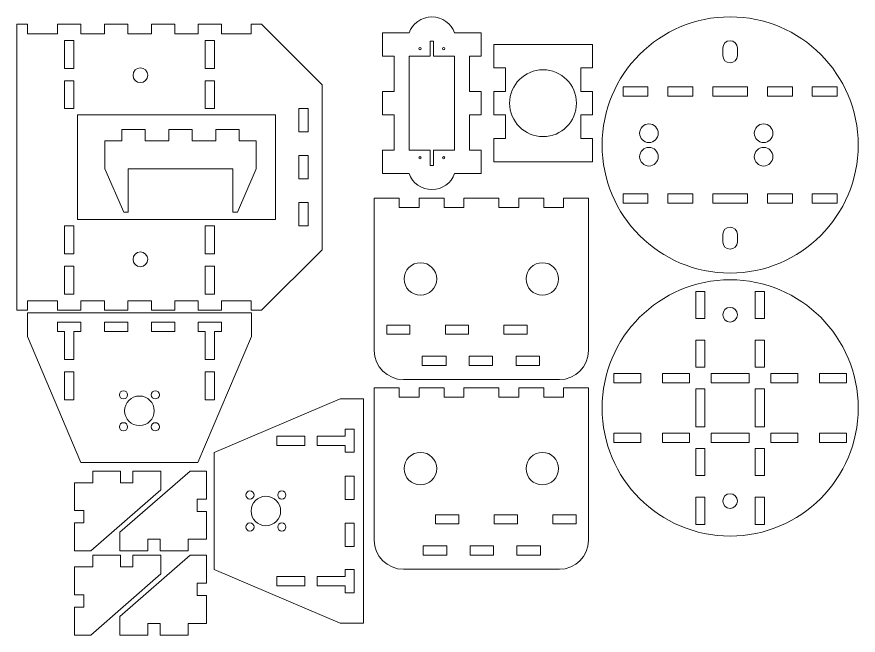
# Model space of a CAD drawing. Header units: inches. Extents: x -380 to 423, y -345 to 134.
# Drawn here: x 59.3 to 420.7, y -341.4 to -76 of the extents above; entities that cross this region are included whole.
import ezdxf

# ---------------------------------------------------------------- set-up
doc = ezdxf.new("R2010")
doc.units = ezdxf.units.IN
doc.header["$MEASUREMENT"] = 0
doc.layers.add('Layer 1', color=7, linetype='Continuous')

# ---------------------------------------------------------------- blocks, each defined once
blk = doc.blocks.new('block 7')
at = {"layer": 'Layer 1', "color": 175, "lineweight": 9, "true_color": 0x4d54a4}
for points in [[(330.39, -110), (319.69, -110), (319.69, -106), (330.39, -106), (330.39, -110)], [(349.65, -110), (338.95, -110), (338.95, -106), (349.65, -106), (349.65, -110)], [(373.18, -110), (358.2, -110), (358.2, -106), (373.18, -106), (373.18, -110)], [(392.44, -110), (381.74, -110), (381.74, -106), (392.44, -106), (392.44, -110)], [(411.69, -110), (400.99, -110), (400.99, -106), (411.69, -106), (411.69, -110)]]:
    blk.add_lwpolyline(points, dxfattribs=at)
blk = doc.blocks.new('block 8')
at = {"layer": 'Layer 1', "color": 175, "lineweight": 9, "true_color": 0x4d54a4}
for points in [[(330.39, -152), (319.69, -152), (319.69, -156), (330.39, -156), (330.39, -152)], [(349.65, -152), (338.95, -152), (338.95, -156), (349.65, -156), (349.65, -152)], [(373.18, -152), (358.2, -152), (358.2, -156), (373.18, -156), (373.18, -152)], [(392.44, -152), (381.74, -152), (381.74, -156), (392.44, -156), (392.44, -152)], [(411.69, -152), (400.99, -152), (400.99, -156), (411.69, -156), (411.69, -152)]]:
    blk.add_lwpolyline(points, dxfattribs=at)
blk = doc.blocks.new('block 6')
at = {"layer": 'Layer 1'}
for name in ['block 7', 'block 8']:
    blk.add_blockref(name, (0, 0), dxfattribs=at)
blk = doc.blocks.new('block 9')
at = {"layer": 'Layer 1', "color": 175, "lineweight": 9, "true_color": 0x4d54a4}
for points in [[(365.69, -86.26), (363.95, -86.26), (362.53, -87.67), (362.53, -89.41), (362.53, -89.41), (362.53, -92.59), (362.53, -92.59), (362.53, -94.33), (363.95, -95.74), (365.69, -95.74), (367.44, -95.74), (368.85, -94.33), (368.85, -92.59), (368.85, -92.59), (368.85, -89.41), (368.85, -89.41), (368.85, -87.67), (367.44, -86.26), (365.69, -86.26)], [(365.69, -175.74), (363.95, -175.74), (362.53, -174.33), (362.53, -172.59), (362.53, -172.59), (362.53, -169.41), (362.53, -169.41), (362.53, -167.67), (363.95, -166.26), (365.69, -166.26), (367.44, -166.26), (368.85, -167.67), (368.85, -169.41), (368.85, -169.41), (368.85, -172.59), (368.85, -172.59), (368.85, -174.33), (367.44, -175.74), (365.69, -175.74)]]:
    blk.add_open_spline(points, degree=3, knots=[0, 0, 0, 0, 1, 1, 1, 2, 2, 2, 3, 3, 3, 4, 4, 4, 5, 5, 5, 6, 6, 6, 6], dxfattribs=at)
blk = doc.blocks.new('block 10')
at = {"layer": 'Layer 1', "color": 175, "lineweight": 9, "true_color": 0x4d54a4}
for points in [[(334.82, -125.96), (334.82, -128.17), (333.03, -129.96), (330.82, -129.96), (328.61, -129.96), (326.82, -128.17), (326.82, -125.96), (326.82, -123.75), (328.61, -121.96), (330.82, -121.96), (333.03, -121.96), (334.82, -123.75), (334.82, -125.96)], [(384.07, -125.96), (384.07, -128.17), (382.28, -129.96), (380.07, -129.96), (377.86, -129.96), (376.07, -128.17), (376.07, -125.96), (376.07, -123.75), (377.86, -121.96), (380.07, -121.96), (382.28, -121.96), (384.07, -123.75), (384.07, -125.96)], [(334.82, -136.04), (334.82, -138.25), (333.03, -140.04), (330.82, -140.04), (328.61, -140.04), (326.82, -138.25), (326.82, -136.04), (326.82, -133.83), (328.61, -132.04), (330.82, -132.04), (333.03, -132.04), (334.82, -133.83), (334.82, -136.04)], [(384.07, -136.04), (384.07, -138.25), (382.28, -140.04), (380.07, -140.04), (377.86, -140.04), (376.07, -138.25), (376.07, -136.04), (376.07, -133.83), (377.86, -132.04), (380.07, -132.04), (382.28, -132.04), (384.07, -133.83), (384.07, -136.04)]]:
    blk.add_open_spline(points, degree=3, knots=[0, 0, 0, 0, 1, 1, 1, 2, 2, 2, 3, 3, 3, 4, 4, 4, 4], dxfattribs=at)
blk = doc.blocks.new('block 5')
at = {"layer": 'Layer 1'}
for name in ['block 9', 'block 6', 'block 10']:
    blk.add_blockref(name, (0, 0), dxfattribs=at)
blk = doc.blocks.new('block 4')
at = {"layer": 'Layer 1', "color": 240, "lineweight": 9, "true_color": 0xeb2026}
blk.add_open_spline([(420.69, -131), (420.69, -161.38), (396.07, -186), (365.69, -186), (335.32, -186), (310.69, -161.38), (310.69, -131), (310.69, -100.63), (335.32, -76), (365.69, -76), (396.07, -76), (420.69, -100.63), (420.69, -131)], degree=3, knots=[0, 0, 0, 0, 1, 1, 1, 2, 2, 2, 3, 3, 3, 4, 4, 4, 4], dxfattribs=at)
at = {"layer": 'Layer 1'}
blk.add_blockref('block 5', (0, 0), dxfattribs=at)
blk = doc.blocks.new('block 15')
at = {"layer": 'Layer 1', "color": 175, "lineweight": 9, "true_color": 0x4d54a4}
for points in [[(327.32, -233.08), (315.69, -233.08), (315.69, -229.08), (327.32, -229.08), (327.32, -233.08)], [(348.25, -233.08), (336.62, -233.08), (336.62, -229.08), (348.25, -229.08), (348.25, -233.08)], [(373.83, -233.08), (357.55, -233.08), (357.55, -229.08), (373.83, -229.08), (373.83, -233.08)], [(394.76, -233.08), (383.13, -233.08), (383.13, -229.08), (394.76, -229.08), (394.76, -233.08)], [(415.69, -233.08), (404.06, -233.08), (404.06, -229.08), (415.69, -229.08), (415.69, -233.08)]]:
    blk.add_lwpolyline(points, dxfattribs=at)
blk = doc.blocks.new('block 16')
at = {"layer": 'Layer 1', "color": 175, "lineweight": 9, "true_color": 0x4d54a4}
for points in [[(327.32, -254.66), (315.69, -254.66), (315.69, -258.66), (327.32, -258.66), (327.32, -254.66)], [(348.25, -254.66), (336.62, -254.66), (336.62, -258.66), (348.25, -258.66), (348.25, -254.66)], [(373.83, -254.66), (357.55, -254.66), (357.55, -258.66), (373.83, -258.66), (373.83, -254.66)], [(394.76, -254.66), (383.13, -254.66), (383.13, -258.66), (394.76, -258.66), (394.76, -254.66)], [(415.69, -254.66), (404.06, -254.66), (404.06, -258.66), (415.69, -258.66), (415.69, -254.66)]]:
    blk.add_lwpolyline(points, dxfattribs=at)
blk = doc.blocks.new('block 14')
at = {"layer": 'Layer 1'}
for name in ['block 15', 'block 16']:
    blk.add_blockref(name, (0, 0), dxfattribs=at)
blk = doc.blocks.new('block 18')
at = {"layer": 'Layer 1', "color": 175, "lineweight": 9, "true_color": 0x4d54a4}
for points in [[(354.9, -193.87), (354.9, -205.5), (350.9, -205.5), (350.9, -193.87), (354.9, -193.87)], [(354.9, -214.8), (354.9, -226.43), (350.9, -226.43), (350.9, -214.8), (354.9, -214.8)], [(354.9, -235.73), (354.9, -252.01), (350.9, -252.01), (350.9, -235.73), (354.9, -235.73)], [(354.9, -261.31), (354.9, -272.94), (350.9, -272.94), (350.9, -261.31), (354.9, -261.31)], [(354.9, -282.24), (354.9, -293.87), (350.9, -293.87), (350.9, -282.24), (354.9, -282.24)]]:
    blk.add_lwpolyline(points, dxfattribs=at)
blk = doc.blocks.new('block 19')
at = {"layer": 'Layer 1', "color": 175, "lineweight": 9, "true_color": 0x4d54a4}
for points in [[(376.48, -193.87), (376.48, -205.5), (380.48, -205.5), (380.48, -193.87), (376.48, -193.87)], [(376.48, -214.8), (376.48, -226.43), (380.48, -226.43), (380.48, -214.8), (376.48, -214.8)], [(376.48, -235.73), (376.48, -252.01), (380.48, -252.01), (380.48, -235.73), (376.48, -235.73)], [(376.48, -261.31), (376.48, -272.94), (380.48, -272.94), (380.48, -261.31), (376.48, -261.31)], [(376.48, -282.24), (376.48, -293.87), (380.48, -293.87), (380.48, -282.24), (376.48, -282.24)]]:
    blk.add_lwpolyline(points, dxfattribs=at)
blk = doc.blocks.new('block 17')
at = {"layer": 'Layer 1'}
for name in ['block 18', 'block 19']:
    blk.add_blockref(name, (0, 0), dxfattribs=at)
blk = doc.blocks.new('block 13')
at = {"layer": 'Layer 1'}
for name in ['block 17', 'block 14']:
    blk.add_blockref(name, (0, 0), dxfattribs=at)
blk = doc.blocks.new('block 20')
at = {"layer": 'Layer 1', "color": 175, "lineweight": 9, "true_color": 0x4d54a4}
for points in [[(368.85, -203.87), (368.85, -202.12), (367.44, -200.71), (365.69, -200.71), (363.95, -200.71), (362.53, -202.12), (362.53, -203.87), (362.53, -205.61), (363.95, -207.02), (365.69, -207.02), (367.44, -207.02), (368.85, -205.61), (368.85, -203.87)], [(368.85, -283.87), (368.85, -285.61), (367.44, -287.02), (365.69, -287.02), (363.95, -287.02), (362.53, -285.61), (362.53, -283.87), (362.53, -282.12), (363.95, -280.71), (365.69, -280.71), (367.44, -280.71), (368.85, -282.12), (368.85, -283.87)]]:
    blk.add_open_spline(points, degree=3, knots=[0, 0, 0, 0, 1, 1, 1, 2, 2, 2, 3, 3, 3, 4, 4, 4, 4], dxfattribs=at)
blk = doc.blocks.new('block 12')
at = {"layer": 'Layer 1'}
for name in ['block 13', 'block 20']:
    blk.add_blockref(name, (0, 0), dxfattribs=at)
blk = doc.blocks.new('block 11')
at = {"layer": 'Layer 1', "color": 240, "lineweight": 9, "true_color": 0xeb2026}
blk.add_open_spline([(420.69, -243.87), (420.69, -274.24), (396.07, -298.87), (365.69, -298.87), (335.32, -298.87), (310.69, -274.24), (310.69, -243.87), (310.69, -213.49), (335.32, -188.87), (365.69, -188.87), (396.07, -188.87), (420.69, -213.49), (420.69, -243.87)], degree=3, knots=[0, 0, 0, 0, 1, 1, 1, 2, 2, 2, 3, 3, 3, 4, 4, 4, 4], dxfattribs=at)
at = {"layer": 'Layer 1'}
blk.add_blockref('block 12', (0, 0), dxfattribs=at)
blk = doc.blocks.new('block 24')
at = {"layer": 'Layer 1', "color": 175, "lineweight": 9, "true_color": 0x4c54a4}
for points in [[(232.5, -136.02), (232.78, -136.02), (233, -136.25), (233, -136.52), (233, -136.8), (232.78, -137.02), (232.5, -137.02), (232.23, -137.02), (232, -136.8), (232, -136.52), (232, -136.25), (232.23, -136.02), (232.5, -136.02)], [(242.66, -136.02), (242.39, -136.02), (242.16, -136.25), (242.16, -136.52), (242.16, -136.8), (242.39, -137.02), (242.66, -137.02), (242.94, -137.02), (243.16, -136.8), (243.16, -136.52), (243.16, -136.25), (242.94, -136.02), (242.66, -136.02)]]:
    blk.add_open_spline(points, degree=3, knots=[0, 0, 0, 0, 1, 1, 1, 2, 2, 2, 3, 3, 3, 4, 4, 4, 4], dxfattribs=at)
blk = doc.blocks.new('block 25')
at = {"layer": 'Layer 1', "color": 175, "lineweight": 9, "true_color": 0x4c54a4}
for points in [[(232.5, -90.14), (232.78, -90.14), (233, -89.92), (233, -89.64), (233, -89.36), (232.78, -89.14), (232.5, -89.14), (232.23, -89.14), (232, -89.36), (232, -89.64), (232, -89.92), (232.23, -90.14), (232.5, -90.14)], [(242.66, -90.14), (242.39, -90.14), (242.16, -89.92), (242.16, -89.64), (242.16, -89.36), (242.39, -89.14), (242.66, -89.14), (242.94, -89.14), (243.16, -89.36), (243.16, -89.64), (243.16, -89.92), (242.94, -90.14), (242.66, -90.14)]]:
    blk.add_open_spline(points, degree=3, knots=[0, 0, 0, 0, 1, 1, 1, 2, 2, 2, 3, 3, 3, 4, 4, 4, 4], dxfattribs=at)
blk = doc.blocks.new('block 23')
at = {"layer": 'Layer 1'}
for name in ['block 25', 'block 24']:
    blk.add_blockref(name, (0, 0), dxfattribs=at)
blk = doc.blocks.new('block 22')
at = {"layer": 'Layer 1', "color": 175, "lineweight": 9, "true_color": 0x4c54a4}
blk.add_lwpolyline([(238.33, -86.39), (238.33, -92.89), (247.36, -92.89), (247.36, -133.27), (238.33, -133.27), (238.33, -139.77), (236.83, -139.77), (236.83, -133.27), (227.8, -133.27), (227.8, -92.89), (236.83, -92.89), (236.83, -86.39), (238.33, -86.39)], dxfattribs=at)
at = {"layer": 'Layer 1'}
blk.add_blockref('block 23', (0, 0), dxfattribs=at)
blk = doc.blocks.new('block 21')
at = {"layer": 'Layer 1', "color": 240, "lineweight": 9, "true_color": 0xed1c24}
blk.add_open_spline([(227.8, -82.9), (227.8, -82.9), (216.4, -82.9), (216.4, -82.9), (216.4, -82.9), (216.4, -92.9), (216.4, -92.9), (216.4, -92.9), (221.4, -92.9), (221.4, -92.9), (221.4, -92.9), (221.4, -108.08), (221.4, -108.08), (221.4, -108.08), (216.4, -108.08), (216.4, -108.08), (216.4, -108.08), (216.4, -118.08), (216.4, -118.08), (216.4, -118.08), (221.4, -118.08), (221.4, -118.08), (221.4, -118.08), (221.4, -133.27), (221.4, -133.27), (221.4, -133.27), (216.4, -133.27), (216.4, -133.27), (216.4, -133.27), (216.4, -143.27), (216.4, -143.27), (216.4, -143.27), (227.8, -143.27), (227.8, -143.27), (229.23, -147.29), (233.07, -150.16), (237.58, -150.16), (242.09, -150.16), (245.93, -147.29), (247.37, -143.27), (247.37, -143.27), (258.77, -143.27), (258.77, -143.27), (258.77, -143.27), (258.77, -133.27), (258.77, -133.27), (258.77, -133.27), (253.77, -133.27), (253.77, -133.27), (253.77, -133.27), (253.77, -118.08), (253.77, -118.08), (253.77, -118.08), (258.77, -118.08), (258.77, -118.08), (258.77, -118.08), (258.77, -108.08), (258.77, -108.08), (258.77, -108.08), (253.77, -108.08), (253.77, -108.08), (253.77, -108.08), (253.77, -92.9), (253.77, -92.9), (253.77, -92.9), (258.77, -92.9), (258.77, -92.9), (258.77, -92.9), (258.77, -82.9), (258.77, -82.9), (258.77, -82.9), (247.37, -82.9), (247.37, -82.9), (245.93, -78.88), (242.09, -76), (237.58, -76), (233.07, -76), (229.23, -78.88), (227.8, -82.9)], degree=3, knots=[0, 0, 0, 0, 1, 1, 1, 2, 2, 2, 3, 3, 3, 4, 4, 4, 5, 5, 5, 6, 6, 6, 7, 7, 7, 8, 8, 8, 9, 9, 9, 10, 10, 10, 11, 11, 11, 12, 12, 12, 13, 13, 13, 14, 14, 14, 15, 15, 15, 16, 16, 16, 17, 17, 17, 18, 18, 18, 19, 19, 19, 20, 20, 20, 21, 21, 21, 22, 22, 22, 23, 23, 23, 24, 24, 24, 25, 25, 25, 26, 26, 26, 26], dxfattribs=at)
at = {"layer": 'Layer 1'}
blk.add_blockref('block 22', (0, 0), dxfattribs=at)
blk = doc.blocks.new('block 26')
at = {"layer": 'Layer 1', "color": 240, "lineweight": 9, "true_color": 0xed1c24}
blk.add_lwpolyline([(264.15, -97.9), (269.15, -97.9), (269.15, -108.08), (264.15, -108.08), (264.15, -118.08), (269.15, -118.08), (269.15, -128.27), (264.15, -128.27), (264.15, -138.27), (306.51, -138.27), (306.51, -128.27), (301.51, -128.27), (301.51, -118.08), (306.51, -118.08), (306.51, -108.08), (301.51, -108.08), (301.51, -97.9), (306.51, -97.9), (306.51, -87.9), (264.15, -87.9), (264.15, -97.9)], dxfattribs=at)
at = {"layer": 'Layer 1', "color": 175, "lineweight": 9, "true_color": 0x4c54a4}
blk.add_open_spline([(285.33, -98.74), (293.25, -98.74), (299.67, -105.16), (299.67, -113.08), (299.67, -121), (293.25, -127.42), (285.33, -127.42), (277.41, -127.42), (270.99, -121), (270.99, -113.08), (270.99, -105.16), (277.41, -98.74), (285.33, -98.74)], degree=3, knots=[0, 0, 0, 0, 1, 1, 1, 2, 2, 2, 3, 3, 3, 4, 4, 4, 4], dxfattribs=at)
blk = doc.blocks.new('block 29')
at = {"layer": 'Layer 1', "color": 175, "lineweight": 9, "true_color": 0x4c54a4}
for points in [[(239.66, -188.51), (239.66, -192.36), (236.54, -195.49), (232.69, -195.49), (228.83, -195.49), (225.71, -192.36), (225.71, -188.51), (225.71, -184.66), (228.83, -181.54), (232.69, -181.54), (236.54, -181.54), (239.66, -184.66), (239.66, -188.51)], [(292.02, -188.51), (292.02, -192.36), (288.9, -195.49), (285.05, -195.49), (281.2, -195.49), (278.08, -192.36), (278.08, -188.51), (278.08, -184.66), (281.2, -181.54), (285.05, -181.54), (288.9, -181.54), (292.02, -184.66), (292.02, -188.51)]]:
    blk.add_open_spline(points, degree=3, knots=[0, 0, 0, 0, 1, 1, 1, 2, 2, 2, 3, 3, 3, 4, 4, 4, 4], dxfattribs=at)
blk = doc.blocks.new('block 30')
at = {"layer": 'Layer 1', "color": 177, "lineweight": 9, "true_color": 0x2e3092}
for points in [[(233.45, -221.72), (233.45, -225.72), (243.66, -225.72), (243.66, -221.72), (233.45, -221.72)], [(253.64, -221.72), (253.64, -225.72), (263.63, -225.72), (263.63, -221.72), (253.64, -221.72)], [(283.82, -221.72), (273.74, -221.72), (273.74, -225.72), (283.82, -225.72), (283.82, -221.72)]]:
    blk.add_lwpolyline(points, dxfattribs=at)
blk = doc.blocks.new('block 31')
at = {"layer": 'Layer 1', "color": 177, "lineweight": 9, "true_color": 0x2e3092}
for points in [[(218.19, -208.28), (218.19, -212.28), (228.18, -212.28), (228.18, -208.28), (218.19, -208.28)], [(253.37, -208.28), (243.37, -208.28), (243.37, -212.28), (253.37, -212.28), (253.37, -208.28)], [(268.55, -208.28), (268.55, -212.28), (278.55, -212.28), (278.55, -208.28), (268.55, -208.28)]]:
    blk.add_lwpolyline(points, dxfattribs=at)
blk = doc.blocks.new('block 28')
at = {"layer": 'Layer 1', "color": 240, "lineweight": 9, "true_color": 0xed1c24}
blk.add_open_spline([(294.17, -153.81), (294.17, -153.81), (294.17, -157.81), (294.17, -157.81), (294.17, -157.81), (285.61, -157.81), (285.61, -157.81), (285.61, -157.81), (285.61, -153.81), (285.61, -153.81), (285.61, -153.81), (274.91, -153.81), (274.91, -153.81), (274.91, -153.81), (274.91, -157.81), (274.91, -157.81), (274.91, -157.81), (266.36, -157.81), (266.36, -157.81), (266.36, -157.81), (266.36, -153.81), (266.36, -153.81), (266.36, -153.81), (251.38, -153.81), (251.38, -153.81), (251.38, -153.81), (251.38, -157.81), (251.38, -157.81), (251.38, -157.81), (242.82, -157.81), (242.82, -157.81), (242.82, -157.81), (242.82, -153.81), (242.82, -153.81), (242.82, -153.81), (232.12, -153.81), (232.12, -153.81), (232.12, -153.81), (232.12, -157.81), (232.12, -157.81), (232.12, -157.81), (223.57, -157.81), (223.57, -157.81), (223.57, -157.81), (223.57, -153.81), (223.57, -153.81), (223.57, -153.81), (212.87, -153.81), (212.87, -153.81), (212.87, -153.81), (212.87, -219.22), (212.87, -219.22), (212.87, -226.12), (218.46, -231.72), (225.37, -231.72), (225.37, -231.72), (292.37, -231.72), (292.37, -231.72), (299.27, -231.72), (304.87, -226.12), (304.87, -219.22), (304.87, -219.22), (304.87, -153.81), (304.87, -153.81), (304.87, -153.81), (294.17, -153.81), (294.17, -153.81)], degree=3, knots=[0, 0, 0, 0, 1, 1, 1, 2, 2, 2, 3, 3, 3, 4, 4, 4, 5, 5, 5, 6, 6, 6, 7, 7, 7, 8, 8, 8, 9, 9, 9, 10, 10, 10, 11, 11, 11, 12, 12, 12, 13, 13, 13, 14, 14, 14, 15, 15, 15, 16, 16, 16, 17, 17, 17, 18, 18, 18, 19, 19, 19, 20, 20, 20, 21, 21, 21, 22, 22, 22, 22], dxfattribs=at)
at = {"layer": 'Layer 1'}
for name in ['block 29', 'block 31', 'block 30']:
    blk.add_blockref(name, (0, 0), dxfattribs=at)
blk = doc.blocks.new('block 33')
at = {"layer": 'Layer 1', "color": 175, "lineweight": 9, "true_color": 0x4c54a4}
for points in [[(225.71, -269.92), (225.71, -273.77), (228.83, -276.89), (232.69, -276.89), (236.54, -276.89), (239.66, -273.77), (239.66, -269.92), (239.66, -266.07), (236.54, -262.95), (232.69, -262.95), (228.83, -262.95), (225.71, -266.07), (225.71, -269.92)], [(278.08, -269.92), (278.08, -273.77), (281.2, -276.89), (285.05, -276.89), (288.9, -276.89), (292.02, -273.77), (292.02, -269.92), (292.02, -266.07), (288.9, -262.95), (285.05, -262.95), (281.2, -262.95), (278.08, -266.07), (278.08, -269.92)]]:
    blk.add_open_spline(points, degree=3, knots=[0, 0, 0, 0, 1, 1, 1, 2, 2, 2, 3, 3, 3, 4, 4, 4, 4], dxfattribs=at)
blk = doc.blocks.new('block 34')
at = {"layer": 'Layer 1', "color": 177, "lineweight": 9, "true_color": 0x2e3092}
for points in [[(233.91, -303.13), (244, -303.13), (244, -307.13), (233.91, -307.13), (233.91, -303.13)], [(264.1, -303.13), (264.1, -307.13), (254.1, -307.13), (254.1, -303.13), (264.1, -303.13)], [(284.29, -303.13), (284.29, -307.13), (274.08, -307.13), (274.08, -303.13), (284.29, -303.13)]]:
    blk.add_lwpolyline(points, dxfattribs=at)
blk = doc.blocks.new('block 35')
at = {"layer": 'Layer 1', "color": 177, "lineweight": 9, "true_color": 0x2e3092}
for points in [[(249.18, -289.69), (249.18, -293.69), (239.18, -293.69), (239.18, -289.69), (249.18, -289.69)], [(264.37, -289.69), (274.37, -289.69), (274.37, -293.69), (264.37, -293.69), (264.37, -289.69)], [(299.55, -289.69), (299.55, -293.69), (289.55, -293.69), (289.55, -289.69), (299.55, -289.69)]]:
    blk.add_lwpolyline(points, dxfattribs=at)
blk = doc.blocks.new('block 32')
at = {"layer": 'Layer 1', "color": 240, "lineweight": 9, "true_color": 0xed1c24}
blk.add_open_spline([(223.57, -235.22), (223.57, -235.22), (223.57, -239.22), (223.57, -239.22), (223.57, -239.22), (232.12, -239.22), (232.12, -239.22), (232.12, -239.22), (232.12, -235.22), (232.12, -235.22), (232.12, -235.22), (242.82, -235.22), (242.82, -235.22), (242.82, -235.22), (242.82, -239.22), (242.82, -239.22), (242.82, -239.22), (251.38, -239.22), (251.38, -239.22), (251.38, -239.22), (251.38, -235.22), (251.38, -235.22), (251.38, -235.22), (266.36, -235.22), (266.36, -235.22), (266.36, -235.22), (266.36, -239.22), (266.36, -239.22), (266.36, -239.22), (274.91, -239.22), (274.91, -239.22), (274.91, -239.22), (274.91, -235.22), (274.91, -235.22), (274.91, -235.22), (285.61, -235.22), (285.61, -235.22), (285.61, -235.22), (285.61, -239.22), (285.61, -239.22), (285.61, -239.22), (294.17, -239.22), (294.17, -239.22), (294.17, -239.22), (294.17, -235.22), (294.17, -235.22), (294.17, -235.22), (304.87, -235.22), (304.87, -235.22), (304.87, -235.22), (304.87, -300.63), (304.87, -300.63), (304.87, -307.53), (299.27, -313.13), (292.37, -313.13), (292.37, -313.13), (225.37, -313.13), (225.37, -313.13), (218.46, -313.13), (212.87, -307.53), (212.87, -300.63), (212.87, -300.63), (212.87, -235.22), (212.87, -235.22), (212.87, -235.22), (223.57, -235.22), (223.57, -235.22)], degree=3, knots=[0, 0, 0, 0, 1, 1, 1, 2, 2, 2, 3, 3, 3, 4, 4, 4, 5, 5, 5, 6, 6, 6, 7, 7, 7, 8, 8, 8, 9, 9, 9, 10, 10, 10, 11, 11, 11, 12, 12, 12, 13, 13, 13, 14, 14, 14, 15, 15, 15, 16, 16, 16, 17, 17, 17, 18, 18, 18, 19, 19, 19, 20, 20, 20, 21, 21, 21, 22, 22, 22, 22], dxfattribs=at)
at = {"layer": 'Layer 1'}
for name in ['block 33', 'block 35', 'block 34']:
    blk.add_blockref(name, (0, 0), dxfattribs=at)
blk = doc.blocks.new('block 27')
at = {"layer": 'Layer 1'}
for name in ['block 28', 'block 32']:
    blk.add_blockref(name, (0, 0), dxfattribs=at)
blk = doc.blocks.new('block 3')
at = {"layer": 'Layer 1'}
for name in ['block 21', 'block 4', 'block 26', 'block 27', 'block 11']:
    blk.add_blockref(name, (0, 0), dxfattribs=at)
blk = doc.blocks.new('block 39')
at = {"layer": 'Layer 1', "color": 175, "lineweight": 9, "true_color": 0x4c54a4}
for points in [[(184.42, -125.34), (180.42, -125.34), (180.42, -115.34), (184.42, -115.34), (184.42, -125.34)], [(184.42, -145.52), (180.42, -145.52), (180.42, -135.52), (184.42, -135.52), (184.42, -145.52)], [(184.42, -165.71), (180.42, -165.71), (180.42, -155.71), (184.42, -155.71), (184.42, -165.71)]]:
    blk.add_lwpolyline(points, dxfattribs=at)
blk = doc.blocks.new('block 43')
at = {"layer": 'Layer 1', "color": 175, "lineweight": 9, "true_color": 0x4c54a4}
for points in [[(140.15, -177.71), (144.15, -177.71), (144.15, -165.71), (140.15, -165.71), (140.15, -177.71)], [(140.15, -195), (144.15, -195), (144.15, -183), (140.15, -183), (140.15, -195)]]:
    blk.add_lwpolyline(points, dxfattribs=at)
blk = doc.blocks.new('block 44')
at = {"layer": 'Layer 1', "color": 175, "lineweight": 9, "true_color": 0x4c54a4}
for points in [[(140.15, -86.12), (144.15, -86.12), (144.15, -98.12), (140.15, -98.12), (140.15, -86.12)], [(140.15, -103.41), (144.15, -103.41), (144.15, -115.41), (140.15, -115.41), (140.15, -103.41)]]:
    blk.add_lwpolyline(points, dxfattribs=at)
blk = doc.blocks.new('block 42')
at = {"layer": 'Layer 1'}
for name in ['block 44', 'block 43']:
    blk.add_blockref(name, (0, 0), dxfattribs=at)
blk = doc.blocks.new('block 46')
at = {"layer": 'Layer 1', "color": 175, "lineweight": 9, "true_color": 0x4c54a4}
for points in [[(83.79, -177.71), (79.79, -177.71), (79.79, -165.71), (83.79, -165.71), (83.79, -177.71)], [(83.79, -195), (79.79, -195), (79.79, -183), (83.79, -183), (83.79, -195)]]:
    blk.add_lwpolyline(points, dxfattribs=at)
blk = doc.blocks.new('block 47')
at = {"layer": 'Layer 1', "color": 175, "lineweight": 9, "true_color": 0x4c54a4}
for points in [[(83.79, -86.12), (79.79, -86.12), (79.79, -98.12), (83.79, -98.12), (83.79, -86.12)], [(83.79, -103.41), (79.79, -103.41), (79.79, -115.41), (83.79, -115.41), (83.79, -103.41)]]:
    blk.add_lwpolyline(points, dxfattribs=at)
blk = doc.blocks.new('block 45')
at = {"layer": 'Layer 1'}
for name in ['block 47', 'block 46']:
    blk.add_blockref(name, (0, 0), dxfattribs=at)
blk = doc.blocks.new('block 41')
at = {"layer": 'Layer 1'}
for name in ['block 45', 'block 42']:
    blk.add_blockref(name, (0, 0), dxfattribs=at)
blk = doc.blocks.new('block 48')
at = {"layer": 'Layer 1', "color": 175, "lineweight": 9, "true_color": 0x4c54a4}
for points in [[(115.58, -101.06), (115.58, -99.31), (114.16, -97.88), (112.4, -97.88), (110.65, -97.88), (109.23, -99.31), (109.23, -101.06), (109.23, -102.81), (110.65, -104.23), (112.4, -104.23), (114.16, -104.23), (115.58, -102.81), (115.58, -101.06)], [(115.58, -180.06), (115.58, -181.82), (114.16, -183.24), (112.4, -183.24), (110.65, -183.24), (109.23, -181.82), (109.23, -180.06), (109.23, -178.31), (110.65, -176.89), (112.4, -176.89), (114.16, -176.89), (115.58, -178.31), (115.58, -180.06)]]:
    blk.add_open_spline(points, degree=3, knots=[0, 0, 0, 0, 1, 1, 1, 2, 2, 2, 3, 3, 3, 4, 4, 4, 4], dxfattribs=at)
blk = doc.blocks.new('block 40')
at = {"layer": 'Layer 1'}
for name in ['block 41', 'block 48']:
    blk.add_blockref(name, (0, 0), dxfattribs=at)
blk = doc.blocks.new('block 38')
at = {"layer": 'Layer 1', "color": 175, "lineweight": 9, "true_color": 0x4c54a4}
blk.add_lwpolyline([(170.45, -163.03), (85.42, -163.03), (85.42, -118.09), (170.45, -118.09), (170.45, -163.03)], dxfattribs=at)
at = {"layer": 'Layer 1'}
for name in ['block 40', 'block 39']:
    blk.add_blockref(name, (0, 0), dxfattribs=at)
blk = doc.blocks.new('block 37')
at = {"layer": 'Layer 1', "color": 240, "lineweight": 9, "true_color": 0xeb2026}
blk.add_lwpolyline([(190.41, -105.15), (164.55, -79.29), (164.62, -79.21), (160.04, -79.21), (160.04, -83.24), (147.16, -83.24), (147.16, -79.21), (137.15, -79.21), (137.15, -83.24), (127.16, -83.24), (127.16, -79.21), (117.16, -79.21), (117.16, -83.24), (106.97, -83.24), (106.97, -79.21), (96.97, -79.21), (96.97, -83.24), (86.79, -83.24), (86.79, -79.21), (76.78, -79.21), (76.78, -83.24), (63.9, -83.24), (63.9, -79.21), (59.32, -79.21), (59.32, -201.88), (63.9, -201.88), (63.9, -197.88), (76.78, -197.88), (76.78, -201.88), (86.79, -201.88), (86.79, -197.88), (96.97, -197.88), (96.97, -201.88), (106.97, -201.88), (106.97, -197.88), (117.16, -197.88), (117.16, -201.88), (127.16, -201.88), (127.16, -197.88), (137.15, -197.88), (137.15, -201.88), (147.16, -201.88), (147.16, -197.88), (160.04, -197.88), (160.04, -201.88), (164.47, -201.88), (190.41, -175.94), (190.46, -175.99), (190.46, -105.1), (190.41, -105.15)], dxfattribs=at)
at = {"layer": 'Layer 1', "color": 114, "lineweight": 9, "true_color": 0x00a550}
blk.add_lwpolyline([(154.81, -129.24), (154.81, -124.31), (144.81, -124.31), (144.81, -129.24), (134.62, -129.24), (134.62, -124.31), (124.62, -124.31), (124.62, -129.24), (114.44, -129.24), (114.44, -124.31), (104.44, -124.31), (104.44, -129.24), (97.12, -129.24), (97.12, -141.24), (97.14, -141.24), (105.21, -159.84), (105.21, -159.88), (107.13, -159.88), (107.13, -141.28), (152.14, -141.28), (152.14, -159.88), (154.06, -159.88), (154.06, -159.84), (162.13, -141.24), (162.13, -129.24), (154.81, -129.24)], dxfattribs=at)
at = {"layer": 'Layer 1'}
blk.add_blockref('block 38', (0, 0), dxfattribs=at)
blk = doc.blocks.new('block 52')
at = {"layer": 'Layer 1', "color": 175, "lineweight": 9, "true_color": 0x4c54a4}
for points in [[(76.78, -211.11), (79.79, -211.11), (79.79, -223.11), (83.79, -223.11), (83.79, -211.11), (86.79, -211.11), (86.79, -207.11), (76.78, -207.11), (76.78, -211.11)], [(96.97, -211.11), (106.97, -211.11), (106.97, -207.11), (96.97, -207.11), (96.97, -211.11)], [(117.16, -211.11), (127.16, -211.11), (127.16, -207.11), (117.16, -207.11), (117.16, -211.11)], [(147.16, -207.11), (137.15, -207.11), (137.15, -211.11), (140.16, -211.11), (140.16, -223.11), (144.16, -223.11), (144.16, -211.11), (147.16, -211.11), (147.16, -207.11)], [(79.79, -240.41), (83.79, -240.41), (83.79, -228.41), (79.79, -228.41), (79.79, -240.41)], [(140.16, -240.41), (144.16, -240.41), (144.16, -228.41), (140.16, -228.41), (140.16, -240.41)]]:
    blk.add_lwpolyline(points, dxfattribs=at)
blk = doc.blocks.new('block 53')
at = {"layer": 'Layer 1', "color": 175, "lineweight": 9, "true_color": 0x4c54a4}
for points in [[(106.87, -238.26), (106.87, -239.23), (106.09, -240.02), (105.11, -240.02), (104.14, -240.02), (103.35, -239.23), (103.35, -238.26), (103.35, -237.29), (104.14, -236.5), (105.11, -236.5), (106.09, -236.5), (106.87, -237.29), (106.87, -238.26)], [(117.07, -238.26), (117.07, -239.23), (117.86, -240.02), (118.83, -240.02), (119.8, -240.02), (120.59, -239.23), (120.59, -238.26), (120.59, -237.29), (119.8, -236.5), (118.83, -236.5), (117.86, -236.5), (117.07, -237.29), (117.07, -238.26)], [(118.32, -245.11), (118.32, -248.62), (115.48, -251.46), (111.97, -251.46), (108.46, -251.46), (105.62, -248.62), (105.62, -245.11), (105.62, -241.61), (108.46, -238.76), (111.97, -238.76), (115.48, -238.76), (118.32, -241.61), (118.32, -245.11)], [(106.87, -251.96), (106.87, -250.99), (106.09, -250.2), (105.11, -250.2), (104.14, -250.2), (103.35, -250.99), (103.35, -251.96), (103.35, -252.94), (104.14, -253.73), (105.11, -253.73), (106.09, -253.73), (106.87, -252.94), (106.87, -251.96)], [(117.07, -251.96), (117.07, -250.99), (117.86, -250.2), (118.83, -250.2), (119.8, -250.2), (120.59, -250.99), (120.59, -251.96), (120.59, -252.94), (119.8, -253.73), (118.83, -253.73), (117.86, -253.73), (117.07, -252.94), (117.07, -251.96)]]:
    blk.add_open_spline(points, degree=3, knots=[0, 0, 0, 0, 1, 1, 1, 2, 2, 2, 3, 3, 3, 4, 4, 4, 4], dxfattribs=at)
blk = doc.blocks.new('block 51')
at = {"layer": 'Layer 1'}
for name in ['block 52', 'block 53']:
    blk.add_blockref(name, (0, 0), dxfattribs=at)
blk = doc.blocks.new('block 50')
at = {"layer": 'Layer 1', "color": 240, "lineweight": 9, "true_color": 0xed1c24}
blk.add_lwpolyline([(160.06, -203.11), (63.88, -203.11), (63.88, -213.15), (86.81, -267.32), (137.13, -267.32), (160.06, -213.15), (160.06, -203.11)], dxfattribs=at)
at = {"layer": 'Layer 1'}
blk.add_blockref('block 51', (0, 0), dxfattribs=at)
blk = doc.blocks.new('block 56')
at = {"layer": 'Layer 1', "color": 175, "lineweight": 9, "true_color": 0x4c54a4}
for points in [[(200.28, -252.93), (200.28, -255.93), (188.28, -255.93), (188.28, -259.93), (200.28, -259.93), (200.28, -262.93), (204.28, -262.93), (204.28, -252.93), (200.28, -252.93)], [(170.99, -255.93), (170.99, -259.93), (182.99, -259.93), (182.99, -255.93), (170.99, -255.93)], [(200.28, -273.11), (200.28, -283.11), (204.28, -283.11), (204.28, -273.11), (200.28, -273.11)], [(200.28, -293.3), (200.28, -303.3), (204.28, -303.3), (204.28, -293.3), (200.28, -293.3)], [(204.28, -323.3), (204.28, -313.29), (200.28, -313.29), (200.28, -316.3), (188.28, -316.3), (188.28, -320.3), (200.28, -320.3), (200.28, -323.3), (204.28, -323.3)], [(170.99, -316.3), (170.99, -320.3), (182.99, -320.3), (182.99, -316.3), (170.99, -316.3)]]:
    blk.add_lwpolyline(points, dxfattribs=at)
blk = doc.blocks.new('block 57')
at = {"layer": 'Layer 1', "color": 175, "lineweight": 9, "true_color": 0x4c54a4}
for points in [[(159.43, -283.02), (160.4, -283.02), (161.19, -282.23), (161.19, -281.25), (161.19, -280.28), (160.4, -279.49), (159.43, -279.49), (158.46, -279.49), (157.67, -280.28), (157.67, -281.25), (157.67, -282.23), (158.46, -283.02), (159.43, -283.02)], [(166.28, -294.46), (162.78, -294.46), (159.93, -291.62), (159.93, -288.11), (159.93, -284.61), (162.78, -281.76), (166.28, -281.76), (169.79, -281.76), (172.63, -284.61), (172.63, -288.11), (172.63, -291.62), (169.79, -294.46), (166.28, -294.46)], [(173.14, -283.02), (172.16, -283.02), (171.37, -282.23), (171.37, -281.25), (171.37, -280.28), (172.16, -279.49), (173.14, -279.49), (174.11, -279.49), (174.9, -280.28), (174.9, -281.25), (174.9, -282.23), (174.11, -283.02), (173.14, -283.02)], [(159.43, -293.21), (160.4, -293.21), (161.19, -294), (161.19, -294.97), (161.19, -295.95), (160.4, -296.73), (159.43, -296.73), (158.46, -296.73), (157.67, -295.95), (157.67, -294.97), (157.67, -294), (158.46, -293.21), (159.43, -293.21)], [(173.14, -293.21), (172.16, -293.21), (171.37, -294), (171.37, -294.97), (171.37, -295.95), (172.16, -296.73), (173.14, -296.73), (174.11, -296.73), (174.9, -295.95), (174.9, -294.97), (174.9, -294), (174.11, -293.21), (173.14, -293.21)]]:
    blk.add_open_spline(points, degree=3, knots=[0, 0, 0, 0, 1, 1, 1, 2, 2, 2, 3, 3, 3, 4, 4, 4, 4], dxfattribs=at)
blk = doc.blocks.new('block 55')
at = {"layer": 'Layer 1'}
for name in ['block 56', 'block 57']:
    blk.add_blockref(name, (0, 0), dxfattribs=at)
blk = doc.blocks.new('block 54')
at = {"layer": 'Layer 1', "color": 240, "lineweight": 9, "true_color": 0xed1c24}
blk.add_lwpolyline([(208.28, -336.2), (208.28, -240.02), (198.24, -240.02), (144.07, -262.95), (144.07, -313.27), (198.24, -336.2), (208.28, -336.2)], dxfattribs=at)
at = {"layer": 'Layer 1'}
blk.add_blockref('block 55', (0, 0), dxfattribs=at)
blk = doc.blocks.new('block 49')
at = {"layer": 'Layer 1'}
for name in ['block 50', 'block 54']:
    blk.add_blockref(name, (0, 0), dxfattribs=at)
blk = doc.blocks.new('block 58')
at = {"layer": 'Layer 1', "color": 240, "lineweight": 9, "true_color": 0xed1c24}
for points in [[(91.07, -305.25), (121.19, -278.97), (121.19, -270.97), (109.19, -270.97), (109.19, -275.97), (103.9, -275.97), (103.9, -270.97), (91.9, -270.97), (91.9, -275.97), (84.07, -275.97), (84.07, -287.96), (88.07, -287.96), (88.07, -293.25), (84.07, -293.25), (84.07, -305.25), (91.07, -305.25)], [(133.74, -270.98), (103.62, -297.26), (103.62, -305.25), (115.62, -305.25), (115.62, -300.25), (120.91, -300.25), (120.91, -305.25), (132.91, -305.25), (132.91, -300.25), (140.74, -300.25), (140.74, -288.26), (136.74, -288.26), (136.74, -282.97), (140.74, -282.97), (140.74, -270.97), (133.74, -270.98)], [(91.07, -341.4), (121.19, -315.12), (121.19, -307.13), (109.19, -307.13), (109.19, -312.13), (103.9, -312.13), (103.9, -307.13), (91.9, -307.13), (91.9, -312.13), (84.07, -312.13), (84.07, -324.12), (88.07, -324.12), (88.07, -329.41), (84.07, -329.41), (84.07, -341.41), (91.07, -341.4)], [(133.74, -307.14), (103.62, -333.41), (103.62, -341.41), (115.62, -341.41), (115.62, -336.41), (120.91, -336.41), (120.91, -341.41), (132.91, -341.41), (132.91, -336.41), (140.74, -336.41), (140.74, -324.42), (136.74, -324.42), (136.74, -319.13), (140.74, -319.13), (140.74, -307.13), (133.74, -307.14)]]:
    blk.add_lwpolyline(points, dxfattribs=at)
blk = doc.blocks.new('block 36')
at = {"layer": 'Layer 1'}
for name in ['block 37', 'block 49', 'block 58']:
    blk.add_blockref(name, (0, 0), dxfattribs=at)
blk = doc.blocks.new('block 2')
at = {"layer": 'Layer 1'}
for name in ['block 36', 'block 3']:
    blk.add_blockref(name, (0, 0), dxfattribs=at)

msp = doc.modelspace()

# ---------------------------------------------------------------- block references
at = {"layer": 'Layer 1'}
msp.add_blockref('block 2', (0, 0), dxfattribs=at)

doc.saveas('drawing.dxf')
